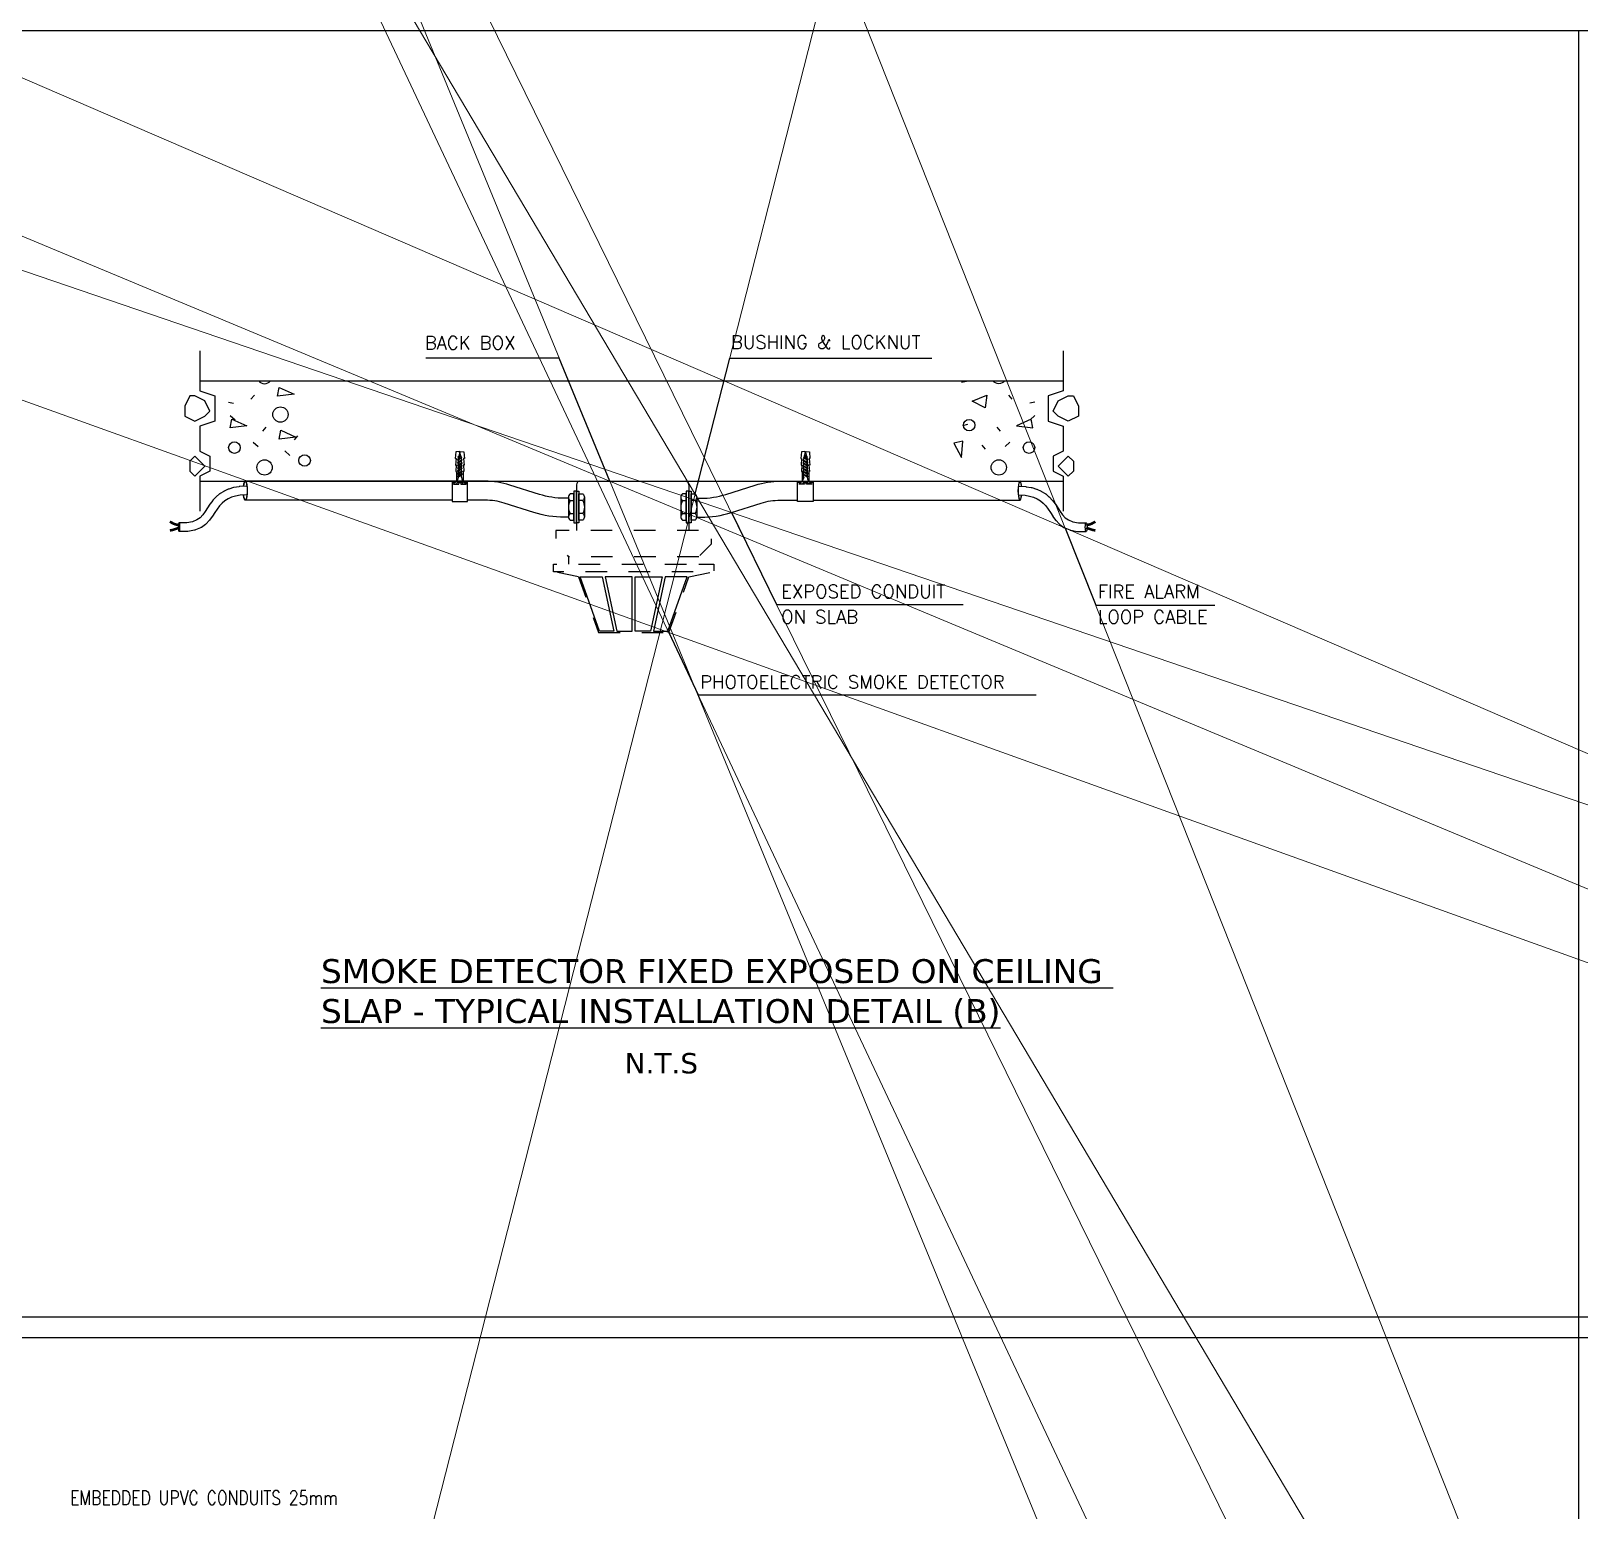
# Model space of a CAD drawing. Extents: x -15 to 256, y 0 to 403.
# Drawn here: x 228.82 to 236, y 384.5 to 391.35 of the extents above; entities that cross this region are included whole.
import ezdxf
from ezdxf.enums import TextEntityAlignment as Align

# ---------------------------------------------------------------- set-up
doc = ezdxf.new("R2010")
doc.units = 0
doc.header["$LTSCALE"] = 0.15
doc.linetypes.add('DASHED', pattern=[0.75, 0.5, -0.25])
doc.layers.get('0').update_dxf_attribs({"color": 252})
for name, color, linetype in [('00-BT-FAS-TEXT', 2, 'Continuous'), ('00-E-FAS-TEXT LINE', 10, 'Continuous'), ('5 1 1- SECTIONAL ELEVATIONS$0$wall sections$0$DIM', 1, 'Continuous'), ('A-IW-SHE101$0$A-ANNO-TEXT', 2, 'Continuous'), ('E-ANNO-LARO', 1, 'Continuous'), ('E-ANNO-T080', 61, 'Continuous'), ('E-ANNO-T140', 133, 'Continuous'), ('e-anno-t175', 214, 'Continuous'), ('E-ANNO-VIEW', 240, 'Continuous'), ('E-DETL-LID1', 1, 'DASHED'), ('E-DETL-LID3', 3, 'DASHED'), ('E-DETL-LID4', 131, 'DASHED'), ('E-DETL-LID6', 214, 'DASHED'), ('E-DETL-LIN1', 1, 'Continuous'), ('E-DETL-LIN2', 2, 'Continuous'), ('E-DETL-LIN3', 3, 'Continuous'), ('E-DETL-LIN9', 9, 'Continuous'), ('ST-SHEET$0$CADR-BLU', 5, 'Continuous')]:
    doc.layers.add(name, color=color, linetype=linetype)
doc.layers.add('S-ANNO-DIMS', color=1, linetype='Continuous', lineweight=18)
doc.styles.add('E140', font='verdana.ttf', dxfattribs={"height": 285})
doc.styles.add('E175', font='verdana.ttf', dxfattribs={"height": 335})
doc.styles.add('E80', font='simplex.shx', dxfattribs={"height": 200})
doc.styles.add('LE80', font='SIMPLEX.shx', dxfattribs={"height": 200})
doc.styles.add('ROMANS', font='ROMANS.shx', dxfattribs={"width": 0.8})
doc.dimstyles.new('DIM25', dxfattribs={"dimscale": 100, "dimtxt": 2, "dimasz": 0.01, "dimexe": 1, "dimexo": 2, "dimgap": 1, "dimtad": 1, "dimdec": 0, "dimlfac": 0.25, "dimzin": 0, "dimdsep": 46, "dimtxsty": 'LE80', "dimblk1": 'TICK', "dimblk2": 'TICK', "dimsah": 1, "dimcen": 0, "dimdle": 3, "dimclrd": 1, "dimclre": 1, "dimclrt": 51, "dimadec": 0, "dimazin": 0, "dimtfac": 1, "dimtdec": 0, "dimtmove": 0, "dimatfit": 1, "dimldrblk": 'TICK', "dimfxl": 1, "dimtolj": 1, "dimtzin": 0, "dimarcsym": 0})

# ---------------------------------------------------------------- blocks, each defined once
blk = doc.blocks.new('A$C71867FA0')
at = {"layer": 'E-DETL-LID3', "flags": 128}
blk.add_lwpolyline([(58.03571426906274, -30.17857141924378), (71.42857144516984, -30.17857141924378), (71.42857144516984, -36.87499995741382), (-71.4285714119178, -36.87499995741382), (-71.4285714119178, -30.17857141924378), (-58.03571430232114, -30.17857141924378), (58.03571426906274, -30.17857141924378), (58.03571426906274, -23.48214284781716), (69.41964286044185, -12.09821425643895), (69.41964286044185, 0), (-69.41964286044094, 0), (-69.41964286044094, -12.09821425643895), (-58.03571430232114, -23.48214284781716), (-58.03571430232114, -30.17857141924378)], dxfattribs=at)
at = {"layer": 'E-DETL-LID3'}
for points in [[(58.03571426906274, -23.48214284781716), (-58.03571430232114, -23.48214284781716)], [(-49.10714287375595, -41.33928570495391), (-71.4285714119178, -36.87499995741382)], [(-49.10714287375595, -41.33928570495391), (-31.24962470768514, -91.02254648656526), (31.25037529228575, -91.02254648656526), (49.10714284049027, -41.33928570495391)], [(49.10714284049027, -41.33928570495391), (71.42857144516984, -36.87499995741382)]]:
    blk.add_lwpolyline(points, dxfattribs=at)
blk = doc.blocks.new('A$C6C316B31')
at = {"layer": 'E-DETL-LIN2'}
for p, q in [((-8.177482561934994, 8.333153109953855), (-3.165643108441145, 8.333303622384847)), ((-8.17711524142851, -8.333513552701334), (-3.165275787926475, -8.333363040269433))]:
    blk.add_line(p, q, dxfattribs=at)
at = {"layer": 'E-DETL-LIN2', "linetype": 'Continuous'}
blk.add_lwpolyline([(-0.0004513715466600843, 20.14919906862633), (-3.165903520144639, 20.14912930449646), (-3.165000777049499, -20.14926883275621), (0.000451371547569579, -20.14919906862542)], close=True, dxfattribs=at)
at = {"layer": 'E-DETL-LIN2'}
for points in [[(-10.08787110858975, 12.49977767414384), (-10.08732012782184, -12.50022231983803)], [(-8.176931581167992, -16.66684688403529), (-3.165092127666867, -16.66669637160521), (-3.165826768694387, 16.66663695371244), (-8.177666222196422, 16.66648644128236)]]:
    blk.add_lwpolyline(points, dxfattribs=at)
for centre, radius, start, end in [((-4.588635187225009, 12.49989887307311), 5.499235922677675, 130.7410769778964, 229.2614485324433), ((9.043902992468247, 0.0001993206687984639), 19.13149861524057, 154.1789398344054, 205.823585675703), ((-4.588084206458916, -12.50010112090968), 5.499235922677675, 130.7410769778964, 229.2614485324433)]:
    blk.add_arc(centre, radius, start, end, dxfattribs=at)
blk = doc.blocks.new('SCRO')
at = {"layer": 'E-DETL-LID4'}
for p, q in [((2.004664853087434, 0.821087427342718), (3.623975155783683, -1.637345612332865)), ((3.786111679495207, 1.549345350585099), (3.637164285816652, 0.9292986149011995)), ((3.786111679495207, 1.549345350585099), (5.829474222864064, -1.945690986955015)), ((5.753306267957214, 1.249999999992724), (5.829474222864064, 1.945690986947739)), ((5.829474222864064, 1.945690986947739), (8.03497328994763, -1.945690986954105)), ((8.03497328994763, 1.945690986947739), (7.958805335041234, 1.250000000000909)), ((8.03497328994763, 1.945690986947739), (10.24047235703574, -1.945690986947739)), ((10.24047235703574, 1.945690986947739), (10.1643044021248, 1.25)), ((10.24047235703574, 1.945690986947739), (12.44597142411931, -1.945690986955015)), ((12.44597142411931, 1.945690986955015), (12.36980346920154, 1.25)), ((12.44597142411931, 1.945690986955015), (14.65147049120014, -1.945690986954105)), ((14.65147049120424, 1.945690986947739), (14.57530253628966, 1.249999999992724)), ((14.65147049120424, 1.945690986947739), (16.85696955828416, -1.945690986955015)), ((16.85696955834965, 1.945674784445146), (16.78080160343143, 1.249983797497407)), ((16.85696955834965, 1.945674784445146), (19.06246862543003, -1.945707189451241))]:
    blk.add_line(p, q, dxfattribs=at)
at = {"layer": 'E-DETL-LID4', "linetype": 'Continuous'}
for p, q in [((23.61790627242453, 0.5131854717556052), (23.61790627242499, 1.61785813386814)), ((23.61790627242544, -0.5131854717556052), (23.61790627242135, -1.617858133875416))]:
    blk.add_line(p, q, dxfattribs=at)
for points in [[(17.17664616881984, 1.249979449850798), (4.892351375939143, 1.25), (-9.094947017729282e-13, 0), (2.792308577107178, -0.7134372519867611)], [(19.57581255350578, 1.249975436330715), (17.44902306818676, 1.249978994194862)], [(24.67175159393719, -5.000000000007276), (24.99999999999545, -5.000000000007276), (24.99999999999545, -0.8231618529889602), (23.61790627242544, -0.5131854717556052), (23.61790627242453, 0.5131854717556052), (24.99999999999955, 0.8231618529825937), (24.99999999999545, 5), (24.67175159393764, 5.000000000000909)], [(4.066206698221777, -1.038919321654248), (4.892351375939597, -1.25), (5.092416313894319, -1.250000000000909)], [(6.343583484128885, -1.25), (7.297915380982431, -1.249999999999091)], [(8.54908255121245, -1.25), (9.503414448065996, -1.25)], [(10.75458161829692, -1.250000000007276), (11.70891351515093, -1.250000000007276)], [(12.96008068538504, -1.250000000007276), (13.91441258223449, -1.250000000006366)], [(15.1655797524686, -1.25), (16.11991164931487, -1.250000000007276)], [(17.37107881954898, -1.25), (18.32540327130801, -1.250000000007276)]]:
    blk.add_lwpolyline(points, dxfattribs=at)
at = {"layer": 'E-DETL-LID4'}
for points in [[(2.792308577107178, -0.7134372519867611), (3.623975155783683, -1.637345612332865), (4.066206698221777, -1.038919321654248), (2.004664853087434, 0.821087427342718)], [(5.092416313894319, -1.250000000000909), (5.829474222864064, -1.945690986955015), (6.343583484128885, -1.25), (3.786111679495207, 1.549345350585099)], [(7.297915380982431, -1.249999999999091), (8.03497328994763, -1.945690986954105), (8.54908255121245, -1.25), (5.829474222864064, 1.945690986947739)], [(9.503414448065996, -1.25), (10.24047235703574, -1.945690986947739), (10.75458161829692, -1.250000000007276), (8.03497328994763, 1.945690986947739)], [(11.70891351515093, -1.250000000007276), (12.44597142411931, -1.945690986955015), (12.96008068538504, -1.250000000007276), (10.24047235703574, 1.945690986947739)], [(13.91441258223449, -1.250000000006366), (14.65147049120014, -1.945690986954105), (15.1655797524686, -1.25), (12.44597142411931, 1.945690986955015)], [(16.11991164931487, -1.250000000007276), (16.85696955828416, -1.945690986955015), (17.37107881954898, -1.25), (14.65147049120424, 1.945690986947739)], [(18.32541071646074, -1.250016202502593), (19.06246862543003, -1.945707189451241), (19.57657788669485, -1.250016202502593), (16.85696955834965, 1.945674784445146)]]:
    blk.add_lwpolyline(points, close=True, dxfattribs=at)
at = {"layer": 'E-DETL-LID4', "linetype": 'Continuous'}
for points in [[(19.57581255351761, 1.249975436330715, 0.2592668144655841), (24.6718250579388, 4.999984515502547, 3.306262617242921)], [(19.57657788669485, -1.250016202502593, -0.2592344396536596), (24.67175159393719, -5.000000000007276, -3.306262617242921)]]:
    blk.add_lwpolyline(points, format="xyb", dxfattribs=at)
for centre, start, end in [((25.64766208019046, 0.3777601261544987), 105.8003879676135, 148.5767715327205), ((25.64766208019091, -0.3777601261544987), 211.4232284672796, 254.1996120328304)]:
    blk.add_arc(centre, 2.378602889906357, start, end, dxfattribs=at)
blk = doc.blocks.new('TICK')
at = {"layer": 'S-ANNO-DIMS', "color": 51}
blk.add_line((-70.71067811865942, -70.71067811865942), (70.71067811865214, 70.71067811865214), dxfattribs=at)
at = {"layer": 'S-ANNO-DIMS'}
blk.add_line((-107.1268145781942, 0), (107.1271981630707, 0), dxfattribs=at)

msp = doc.modelspace()

# ---------------------------------------------------------------- linework, layer by layer
msp.add_lwpolyline([(255.5823836677621, 391.3544479757414), (221.2162780909766, 391.3544479757415), (221.2162780909766, 364.8477069386666), (255.5823836677621, 364.8477069386666)], close=True)
msp.add_lwpolyline([(235.9974677109591, 377.1281708573413), (235.9974677109591, 391.3544479757415)])
msp.add_lwpolyline([(235.9974677109591, 377.1281708573413), (235.9974677109591, 391.3544479757415)])
msp.add_lwpolyline([(235.9974677109591, 377.1281708573413), (235.9974677109591, 391.3544479757415)])
msp.add_lwpolyline([(235.9974677109591, 377.1281708573413), (235.9974677109591, 391.3544479757415)])
at = {"layer": '00-E-FAS-TEXT LINE'}
for points in [[(231.3674211328607, 388.8233074237472), (231.469504332736, 388.8233074237472), (231.5236347514192, 388.5714325616363), (231.4579518237808, 388.5714325616363)], [(231.4835781794716, 388.8233074237472), (231.5377085981547, 388.5714325616363), (231.6089847817203, 388.5714325616363), (231.6089847817203, 388.8233074237472)], [(231.6227444607755, 388.8233074237472), (231.7481549035224, 388.8233074237472), (231.6940244848392, 388.5714325616363), (231.6227444607755, 388.5714325616363)], [(231.762228750258, 388.8233074237472), (231.7080983315749, 388.5714325616363), (231.7737812592131, 388.5714325616363), (231.8643081447919, 388.8233074237472)]]:
    msp.add_lwpolyline(points, close=True, dxfattribs=at)
at = {"layer": 'A-IW-SHE101$0$A-ANNO-TEXT', "color": 1, "extrusion": (0, 0, -1)}
msp.add_ellipse((229.5081908230605, 389.0535309325176, 3.90841109613245e-09), major_axis=(-8.671571571855658e-15, 0.02018086261495943), ratio=0.2121670040200524, dxfattribs=at)
at = {"layer": 'A-IW-SHE101$0$A-ANNO-TEXT', "color": 1}
msp.add_ellipse((233.7140332316893, 389.0535309325176, 3.90841109613245e-09), major_axis=(8.671571571855658e-15, 0.02018086261495943), ratio=0.2121670040200524, dxfattribs=at)
at = {"layer": 'E-ANNO-VIEW'}
for points in [[(235.9974677109591, 377.1281708573413), (235.9974677109591, 391.3544479757414)], [(235.9974677109591, 377.1281708573413), (235.9974677109591, 391.3544479757414)], [(235.9974677109591, 377.1281708573413), (235.9974677109591, 391.3544479757414)], [(235.9974677109591, 377.1281708573413), (235.9974677109591, 391.3544479757414)], [(228.0210400046855, 385.3912585439301), (244.8429756750166, 385.3912585439301)], [(228.0210400046855, 385.2964887023886), (244.8429756750166, 385.2964887023886)]]:
    msp.add_lwpolyline(points, dxfattribs=at)
at = {"layer": 'E-DETL-LID1', "color": 1, "const_width": 0.01191811721793405}
for points in [[(229.5080834970591, 389.0502448607645), (229.4794615888896, 389.0408738205405), (229.4657187582081, 389.0378463327083)], [(233.7141405576906, 389.0502448607645), (233.74276246586, 389.0408738205405), (233.7565052965415, 389.0378463327083)]]:
    msp.add_lwpolyline(points, dxfattribs=at)
at = {"layer": 'E-DETL-LID4', "color": 5, "const_width": 0.01191811721793405}
for points in [[(229.5083239195069, 389.0634604559455), (229.5018481357173, 389.0643579205456), (229.496699526988, 389.0651887022441), (229.4923788193888, 389.0661339122527), (229.4883867389887, 389.0673746617838), (229.4842240118574, 389.0690920620492), (229.4793913640645, 389.0714672242609), (229.4733895216796, 389.0746812596311), (229.465719210772, 389.0789152793715)], [(233.7139001352428, 389.0634604559455), (233.7203759190322, 389.0643579205456), (233.7255245277615, 389.0651887022441), (233.7298452353609, 389.0661339122527), (233.7338373157611, 389.0673746617838), (233.7380000428923, 389.0690920620492), (233.742832690685, 389.0714672242609), (233.74883453307, 389.0746812596311), (233.7565048439776, 389.0789152793715)]]:
    msp.add_lwpolyline(points, dxfattribs=at)
at = {"layer": 'E-DETL-LID6', "elevation": -1.849763946856978e-08}
for points in [[(230.8099755154492, 389.3989440284801), (230.8069980247974, 389.4043926563739), (230.7910951375643, 389.4027210841342), (230.7889404422515, 389.3712528313518), (230.7923188942142, 389.3725855800725), (230.7901641989012, 389.3411173272903), (230.7935426508639, 389.3424500760109), (230.7913879555511, 389.3109818232286), (230.7947116103353, 389.3122929552828), (230.7947111053718, 389.2664688840086)], [(230.809973435323, 389.3989440284877), (230.8129509660023, 389.4043926345075), (230.8288538409551, 389.4027209454387), (230.8310083050891, 389.3712526768279), (230.8276298629174, 389.372585450368), (230.8297843270514, 389.3411171817574), (230.8264058848799, 389.3424499552975), (230.8285603490139, 389.3109816866868), (230.8252367038619, 389.3122928431578), (230.8252368721832, 389.2664687718811)], [(232.4122506194267, 389.3989440284877), (232.4092730887473, 389.4043926345075), (232.3933702137947, 389.4027209454387), (232.3912157496605, 389.3712526768279), (232.3945941918323, 389.372585450368), (232.3924397276982, 389.3411171817574), (232.3958181698698, 389.3424499552975), (232.3936637057357, 389.3109816866868), (232.3969873508877, 389.3122928431578), (232.3969871825663, 389.2664687718811)], [(232.4122485393006, 389.3989440284801), (232.4152260299522, 389.4043926563739), (232.4311289171854, 389.4027210841342), (232.4332836124981, 389.3712528313518), (232.4299051605354, 389.3725855800725), (232.4320598558483, 389.3411173272903), (232.4286814038857, 389.3424500760109), (232.4308360991984, 389.3109818232286), (232.4275124444143, 389.3122929552828), (232.4275129493779, 389.2664688840086)]]:
    msp.add_lwpolyline(points, dxfattribs=at)
at = {"layer": 'E-DETL-LID6'}
for points in [[(230.7951458334487, 389.2664695764099), (230.7741716811589, 389.2664698744596), (230.77417174616, 389.260657675067), (230.7896620697265, 389.2606574374471)], [(230.7741727392804, 389.26065648448), (230.7741727392804, 389.1718559322304), (230.8462002562761, 389.1718560660756), (230.8462002562761, 389.2606566183252)], [(230.8302839315046, 389.2606569898097), (230.8462002562761, 389.2606566183252), (230.8462001912748, 389.2664688177176), (230.8248002958789, 389.2664692496291)], [(232.391940123245, 389.2606569898097), (232.3760237984736, 389.2606566183252), (232.3760238634748, 389.2664688177176), (232.3974237588708, 389.2664692496291)], [(232.4480513154694, 389.26065648448), (232.4480513154694, 389.1718559322304), (232.3760237984736, 389.1718560660756), (232.3760237984736, 389.2606566183252)], [(232.4270782213011, 389.2664695764099), (232.4480523735907, 389.2664698744596), (232.4480523085896, 389.260657675067), (232.4325619850231, 389.2606574374471)]]:
    msp.add_lwpolyline(points, dxfattribs=at)
at = {"layer": 'E-DETL-LIN1'}
for p, q in [((231.3506973608114, 389.2501929010575), (231.3506973608114, 389.0386059844748)), ((231.3669732774719, 389.2664688177176), (231.8552507772781, 389.2664688177176)), ((231.8715266939382, 389.2501929010575), (231.8715266939382, 389.0386059844748))]:
    msp.add_line(p, q, dxfattribs=at)
for centre, start, end in [((231.3669732774719, 389.2501929010575), 90, 180), ((231.8552507772781, 389.2501929010575), 0, 90)]:
    msp.add_arc(centre, 0.01627591666020239, start, end, dxfattribs=at)
at = {"layer": 'E-DETL-LIN2'}
for points in [[(229.8227504036638, 389.2431224946517), (229.7886234064678, 389.2413677594255, 0.02835854469831007), (229.7863493872872, 389.2411210347045), (229.7627529413416, 389.2371973228603, 0.03134392431530216), (229.7602903287383, 389.236627354859), (229.7390826200509, 389.2302961393905, 0.03336282895758486), (229.7365618867421, 389.2293564920702), (229.7175547233846, 389.2207882037452, 0.03392393326415467), (229.7151429859772, 389.2194976738959), (229.6981481760207, 389.2088627434821, 0.03282315493036002), (229.6960014160988, 389.2073146098668), (229.6808307676147, 389.1947834681323, 0.03025374581229031), (229.6790469601154, 389.1931187078289), (229.6655122811752, 389.1788617855413, 0.02669698288345897), (229.6641150165485, 389.1772230683366), (229.6520281152238, 389.1614107962639, 0.01995274325621252), (229.6511021591599, 389.1600936940368), (229.6400935391181, 389.1430261027692, 0.002694950772707029), (229.6399766100674, 389.1428426545875), (229.629301935644, 389.1258944697458), (229.6181821828967, 389.1105535576958), (229.6056220170293, 389.0974464701124), (229.5903572045965, 389.0867483489329), (229.5705597364187, 389.0786373264919), (229.5441283580234, 389.073858764693), (229.5079596485568, 389.0736516029728)], [(233.399473651086, 389.2431224946517), (233.4336006482821, 389.2413677594255, -0.02835854469831007), (233.4358746674625, 389.2411210347045), (233.4594711134081, 389.2371973228603, -0.03134392431530216), (233.4619337260116, 389.236627354859), (233.4831414346988, 389.2302961393905, -0.03336282895758486), (233.4856621680075, 389.2293564920702), (233.5046693313652, 389.2207882037452, -0.03392393326415467), (233.5070810687725, 389.2194976738959), (233.524075878729, 389.2088627434821, -0.03282315493036002), (233.526222638651, 389.2073146098668), (233.5413932871349, 389.1947834681323, -0.03025374581229031), (233.5431770946343, 389.1931187078289), (233.5567117735745, 389.1788617855413, -0.02669698288345897), (233.5581090382011, 389.1772230683366), (233.5701959395259, 389.1614107962639, -0.01995274325621252), (233.5711218955898, 389.1600936940368), (233.5821305156315, 389.1430261027692, -0.002694950772707029), (233.5822474446822, 389.1428426545875), (233.5929221191057, 389.1258944697458), (233.604041871853, 389.1105535576958), (233.6166020377204, 389.0974464701124), (233.631866850153, 389.0867483489329), (233.6516643183308, 389.0786373264919), (233.6780956967263, 389.073858764693), (233.7142644061928, 389.0736516029728)], [(229.8228420638115, 389.2027716936489), (229.7918399957824, 389.2011776354158), (229.7706227459459, 389.1976495458604), (229.751920211838, 389.1920662093957), (229.7353917299024, 389.1846152922791), (229.7206832077548, 389.1754110640513), (229.7074773849232, 389.1645028924068), (229.6955266106786, 389.1519143958168), (229.6845838299598, 389.1375988800937), (229.6740708565936, 389.121299731632), (229.6631037740248, 389.1038872902615, -0.01628439600471119), (229.6623675534293, 389.1027986829571), (229.6500500497064, 389.0858053427648, -0.03423535560851692), (229.6482809753473, 389.0836863815265), (229.6333950022567, 389.068152211427, -0.0488930703504688), (229.6304064402702, 389.0655886759413), (229.6116759794602, 389.0524617056378, -0.05566891523025012), (229.6077446227668, 389.0503136720629), (229.5838936558862, 389.0405419312589, -0.05254355449943235), (229.5798330875411, 389.0393573534249), (229.5495855962381, 389.0338888718236, -0.04330996355875571), (229.5461108571373, 389.0335672625978), (229.5081908230605, 389.0333500699026)], [(233.3993819909381, 389.2027716936489), (233.4303840589673, 389.2011776354158), (233.4516013088038, 389.1976495458604), (233.4703038429116, 389.1920662093957), (233.4868323248473, 389.1846152922791), (233.5015408469949, 389.1754110640513), (233.5147466698263, 389.1645028924068), (233.5266974440711, 389.1519143958168), (233.5376402247899, 389.1375988800937), (233.5481531981561, 389.121299731632), (233.5591202807247, 389.1038872902615, 0.01628439600471119), (233.5598565013202, 389.1027986829571), (233.5721740050431, 389.0858053427648, 0.03423535560851692), (233.5739430794024, 389.0836863815265), (233.5888290524931, 389.068152211427, 0.0488930703504688), (233.5918176144795, 389.0655886759413), (233.6105480752894, 389.0524617056378, 0.05566891523025012), (233.6144794319827, 389.0503136720629), (233.6383303988635, 389.0405419312589, 0.05254355449943235), (233.6423909672085, 389.0393573534249), (233.6726384585116, 389.0338888718236, 0.04330996355875571), (233.6761131976122, 389.0335672625978), (233.7140332316893, 389.0333500699026)]]:
    msp.add_lwpolyline(points, format="xyb", dxfattribs=at)
at = {"layer": 'E-DETL-LIN3', "elevation": 3.908411096132508e-09}
for points in [[(231.3140516369491, 389.1874854070509), (231.2948816712418, 389.1874851604153, -0.07675155708583353), (231.1795930962346, 389.2052856652601), (231.0424279277692, 389.2486784939806, 0.07675140495097313), (230.9271395839918, 389.2664789988283), (229.8155268303703, 389.2664677023952)], [(231.9081724178005, 389.1874854070509), (231.9273423835079, 389.1874851604153, 0.07675155708583353), (232.042630958515, 389.2052856652601), (232.1797961269804, 389.2486784939806, -0.07675140495097313), (232.2950844707578, 389.2664789988283), (233.4066972243794, 389.2664677023952)], [(231.3140527674018, 389.0996199639631), (231.2948828016945, 389.0996197173276, -0.07675155708583122), (231.1530910109726, 389.1215123069232), (231.0159258425071, 389.1649051356437, 0.07675140495097554), (230.9271406612879, 389.1786135557399), (230.8462002562761, 389.1786125633499)], [(231.908171287348, 389.0996199639631), (231.9273412530552, 389.0996197173276, 0.07675155708583122), (232.069133043777, 389.1215123069232), (232.2062982122424, 389.1649051356437, -0.07675140495097554), (232.2950833934617, 389.1786135557399), (232.3760237984736, 389.1786125633499)]]:
    msp.add_lwpolyline(points, format="xyb", dxfattribs=at)
for points in [[(230.7741727392804, 389.1786116802385), (229.8155279076664, 389.1786022593068)], [(232.4480513154694, 389.1786116802385), (233.4066961470832, 389.1786022593068)]]:
    msp.add_lwpolyline(points, dxfattribs=at)
at = {"layer": 'E-DETL-LIN3', "extrusion": (0, 0, -1)}
msp.add_ellipse((229.8154604090618, 389.2225314768554, 3.90841109613245e-09), major_axis=(3.531622523910609e-15, 0.04393734086222408), ratio=0.2121670040208751, start_param=-1.093549102917913, end_param=4.235199557743605, dxfattribs=at)
at = {"layer": 'E-DETL-LIN3'}
msp.add_ellipse((233.4067636456881, 389.2225314768554, 3.90841109613245e-09), major_axis=(-3.531622523910609e-15, 0.04393734086222408), ratio=0.2121670040208751, start_param=-1.093549102917913, end_param=4.235199557743605, dxfattribs=at)
for points in [[(229.8081133417029, 389.2426110630429, 3.90841109613245e-09), (229.8083107111717, 389.2444099892213, 3.90841109613245e-09), (229.8085345606274, 389.2461429129604, 3.90841109613245e-09), (229.8092413130224, 389.250844519202, 3.90841109613245e-09), (229.809783247994, 389.2536104302835, 3.90841109613245e-09), (229.8109910573248, 389.2583754485419, 3.90841109613245e-09), (229.8116584898449, 389.2603750871487, 3.90841109613245e-09), (229.8127077999609, 389.2627001186206, 3.90841109613245e-09), (229.813071757043, 389.2633676748109, 3.90841109613245e-09), (229.8137856900035, 389.2644320944266, 3.90841109613245e-09), (229.8141362291298, 389.2648271137746, 3.90841109613245e-09), (229.8146449282372, 389.2652467780691, 3.90841109613245e-09), (229.8148241610134, 389.2653555282048, 3.90841109613245e-09), (229.8151433638104, 389.2654929453371, 3.90841109613245e-09), (229.8152823813832, 389.2655233014718, 3.90841109613245e-09), (229.8155512789558, 389.2655345732412, 3.90841109613245e-09), (229.8156841527866, 389.2655160639389, 3.90841109613245e-09), (229.8159878268352, 389.2654109638196, 3.90841109613245e-09), (229.8161584134311, 389.2653222093224, 3.90841109613245e-09), (229.8165337808195, 389.265044876067, 3.90841109613245e-09), (229.8167374109772, 389.2648564627145, 3.90841109613245e-09), (229.8171604294823, 389.2643734417966, 3.90841109613245e-09), (229.8173796856719, 389.264079219317, 3.90841109613245e-09), (229.8180783285488, 389.2629884500469, 3.90841109613245e-09), (229.8185638436473, 389.2620047983755, 3.90841109613245e-09), (229.8194993662296, 389.2596123918054, 3.90841109613245e-09), (229.8199506498449, 389.2582036768755, 3.90841109613245e-09), (229.8207966015336, 389.2550163240176, 3.90841109613245e-09), (229.8211915275058, 389.2532375887559, 3.90841109613245e-09), (229.8220996539221, 389.2483492743292, 3.90841109613245e-09), (229.8225647571294, 389.2450322747886, 3.90841109613245e-09), (229.8232900054556, 389.2379241899279, 3.90841109613245e-09), (229.8235501854504, 389.2341335946533, 3.90841109613245e-09), (229.8238457858673, 389.2263593929454, 3.90841109613245e-09), (229.8238811982886, 389.2223764284004, 3.90841109613245e-09), (229.8237245736983, 389.2145117282657, 3.90841109613245e-09), (229.8235325419355, 389.21063065102, 3.90841109613245e-09), (229.8229356213863, 389.2032571535607, 3.90841109613245e-09), (229.822530725979, 389.1997652913764, 3.90841109613245e-09), (229.821539791861, 389.1934320863408, 3.90841109613245e-09), (229.8209535009019, 389.1905909493975, 3.90841109613245e-09), (229.8198040565582, 389.186347593586, 3.90841109613245e-09), (229.8192674390246, 389.1847635117789, 3.90841109613245e-09), (229.8183222799067, 389.1825720363537, 3.90841109613245e-09), (229.8179222745885, 389.1818144133463, 3.90841109613245e-09), (229.817223372584, 389.1807554501697, 3.90841109613245e-09), (229.8169215116925, 389.1803911589915, 3.90841109613245e-09), (229.8164247211331, 389.1799238318004, 3.90841109613245e-09), (229.8162220063438, 389.179780852559, 3.90841109613245e-09), (229.8158616915607, 389.1795956306283, 3.90841109613245e-09), (229.8157059493884, 389.179551817957, 3.90841109613245e-09), (229.8154142047428, 389.1795239316333, 3.90841109613245e-09), (229.8152744580863, 389.1795381401338, 3.90841109613245e-09), (229.8149526069696, 389.1796415784256, 3.90841109613245e-09), (229.814770362584, 389.1797339514048, 3.90841109613245e-09), (229.8143660390601, 389.1800345352023, 3.90841109613245e-09), (229.8141455811047, 389.1802425223797, 3.90841109613245e-09), (229.8136879594892, 389.180781337082, 3.90841109613245e-09), (229.8134509334458, 389.1811116509886, 3.90841109613245e-09), (229.812722781761, 389.1822993161409, 3.90841109613245e-09), (229.812227747412, 389.1833452469716, 3.90841109613245e-09), (229.8112776658895, 389.1858761281806, 3.90841109613245e-09), (229.8108213874719, 389.1873611132585, 3.90841109613245e-09), (229.8099702233946, 389.1907107271358, 3.90841109613245e-09), (229.8095750976866, 389.1925754488661, 3.90841109613245e-09), (229.8087919192699, 389.1970131385049, 3.90841109613245e-09), (229.8084203266895, 389.1996534760678, 3.90841109613245e-09), (229.8081130957871, 389.2024541322282, 3.90841109613245e-09)], [(233.4141107130468, 389.2426110630429, 3.90841109613245e-09), (233.4139133435782, 389.2444099892213, 3.90841109613245e-09), (233.4136894941223, 389.2461429129604, 3.90841109613245e-09), (233.4129827417273, 389.250844519202, 3.90841109613245e-09), (233.4124408067556, 389.2536104302835, 3.90841109613245e-09), (233.4112329974249, 389.2583754485419, 3.90841109613245e-09), (233.4105655649047, 389.2603750871487, 3.90841109613245e-09), (233.4095162547889, 389.2627001186206, 3.90841109613245e-09), (233.4091522977066, 389.2633676748109, 3.90841109613245e-09), (233.4084383647463, 389.2644320944266, 3.90841109613245e-09), (233.4080878256198, 389.2648271137746, 3.90841109613245e-09), (233.4075791265126, 389.2652467780691, 3.90841109613245e-09), (233.4073998937363, 389.2653555282048, 3.90841109613245e-09), (233.4070806909395, 389.2654929453371, 3.90841109613245e-09), (233.4069416733665, 389.2655233014718, 3.90841109613245e-09), (233.4066727757941, 389.2655345732412, 3.90841109613245e-09), (233.4065399019631, 389.2655160639389, 3.90841109613245e-09), (233.4062362279144, 389.2654109638196, 3.90841109613245e-09), (233.4060656413187, 389.2653222093224, 3.90841109613245e-09), (233.4056902739302, 389.265044876067, 3.90841109613245e-09), (233.4054866437725, 389.2648564627145, 3.90841109613245e-09), (233.4050636252674, 389.2643734417966, 3.90841109613245e-09), (233.4048443690778, 389.264079219317, 3.90841109613245e-09), (233.4041457262009, 389.2629884500469, 3.90841109613245e-09), (233.4036602111023, 389.2620047983755, 3.90841109613245e-09), (233.40272468852, 389.2596123918054, 3.90841109613245e-09), (233.4022734049047, 389.2582036768755, 3.90841109613245e-09), (233.4014274532163, 389.2550163240176, 3.90841109613245e-09), (233.4010325272438, 389.2532375887559, 3.90841109613245e-09), (233.4001244008277, 389.2483492743292, 3.90841109613245e-09), (233.3996592976204, 389.2450322747886, 3.90841109613245e-09), (233.3989340492943, 389.2379241899279, 3.90841109613245e-09), (233.3986738692994, 389.2341335946533, 3.90841109613245e-09), (233.3983782688824, 389.2263593929454, 3.90841109613245e-09), (233.3983428564611, 389.2223764284004, 3.90841109613245e-09), (233.3984994810515, 389.2145117282657, 3.90841109613245e-09), (233.3986915128142, 389.21063065102, 3.90841109613245e-09), (233.3992884333631, 389.2032571535607, 3.90841109613245e-09), (233.3996933287708, 389.1997652913764, 3.90841109613245e-09), (233.4006842628888, 389.1934320863408, 3.90841109613245e-09), (233.4012705538478, 389.1905909493975, 3.90841109613245e-09), (233.4024199981917, 389.186347593586, 3.90841109613245e-09), (233.4029566157252, 389.1847635117789, 3.90841109613245e-09), (233.403901774843, 389.1825720363537, 3.90841109613245e-09), (233.4043017801615, 389.1818144133463, 3.90841109613245e-09), (233.4050006821655, 389.1807554501697, 3.90841109613245e-09), (233.4053025430571, 389.1803911589915, 3.90841109613245e-09), (233.4057993336167, 389.1799238318004, 3.90841109613245e-09), (233.4060020484058, 389.179780852559, 3.90841109613245e-09), (233.4063623631893, 389.1795956306283, 3.90841109613245e-09), (233.406518105361, 389.179551817957, 3.90841109613245e-09), (233.4068098500072, 389.1795239316333, 3.90841109613245e-09), (233.4069495966633, 389.1795381401338, 3.90841109613245e-09), (233.4072714477802, 389.1796415784256, 3.90841109613245e-09), (233.4074536921658, 389.1797339514048, 3.90841109613245e-09), (233.4078580156896, 389.1800345352023, 3.90841109613245e-09), (233.408078473645, 389.1802425223797, 3.90841109613245e-09), (233.4085360952606, 389.180781337082, 3.90841109613245e-09), (233.4087731213038, 389.1811116509886, 3.90841109613245e-09), (233.4095012729889, 389.1822993161409, 3.90841109613245e-09), (233.4099963073377, 389.1833452469716, 3.90841109613245e-09), (233.4109463888603, 389.1858761281806, 3.90841109613245e-09), (233.4114026672778, 389.1873611132585, 3.90841109613245e-09), (233.4122538313552, 389.1907107271358, 3.90841109613245e-09), (233.4126489570631, 389.1925754488661, 3.90841109613245e-09), (233.41343213548, 389.1970131385049, 3.90841109613245e-09), (233.4138037280603, 389.1996534760678, 3.90841109613245e-09), (233.4141109589626, 389.2024541322282, 3.90841109613245e-09)]]:
    msp.add_open_spline(points, degree=3, knots=[5.189636204260358, 5.189636204260358, 5.189636204260358, 5.189636204260358, 5.328800515304013, 5.328800515304013, 5.586265944379916, 5.586265944379916, 5.843731373455818, 5.843731373455818, 5.976819702341897, 5.976819702341897, 6.109908031227975, 6.109908031227975, 6.192099930515968, 6.192099930515968, 6.274291829803961, 6.274291829803961, 6.356483729091955, 6.356483729091955, 6.438675628379948, 6.438675628379948, 6.520867527667941, 6.520867527667941, 6.603059426955935, 6.603059426955935, 6.780308893844676, 6.780308893844676, 6.957558360733418, 6.957558360733418, 7.13480782762216, 7.13480782762216, 7.405729088040957, 7.405729088040957, 7.676650348459754, 7.676650348459754, 7.947571608878551, 7.947571608878551, 8.218492869297348, 8.218492869297348, 8.489414129716145, 8.489414129716145, 8.760335390134943, 8.760335390134943, 8.967601503303902, 8.967601503303902, 9.113740812354756, 9.113740812354756, 9.227782504424738, 9.227782504424738, 9.31614166294134, 9.31614166294134, 9.40450082145794, 9.40450082145794, 9.492859979974542, 9.492859979974542, 9.581219138491143, 9.581219138491143, 9.669578297007744, 9.669578297007744, 9.757937455524345, 9.757937455524345, 9.939202856759966, 9.939202856759966, 10.12046825799559, 10.12046825799559, 10.30173365923121, 10.30173365923121, 10.51838486492467, 10.51838486492467, 10.51838486492467, 10.51838486492467], dxfattribs=at)
at = {"layer": 'E-DETL-LIN9', "color": 8}
for p, q in [((229.6049219642698, 389.7314950076627), (233.6077678792401, 389.7314950076627)), ((229.6049219642698, 389.2664688177176), (233.6077678792401, 389.2664688177176))]:
    msp.add_line(p, q, dxfattribs=at)
at = {"layer": 'E-DETL-LIN9', "color": 8, "flags": 128}
for points in [[(229.6049219642698, 389.8710028647502), (229.6049219642698, 389.6849923886335), (229.6746758928135, 389.661741079119), (229.6746758928135, 389.5454845315461), (229.6049219642698, 389.522233222378), (229.6049219642698, 389.4059766744587), (229.6514245836454, 389.3827253649441), (229.6514245836454, 389.3129714364003), (229.6049219642698, 389.2897201268858), (229.6049219642698, 389.1269609602838)], [(233.6077678792401, 389.8710028647502), (233.6077678792401, 389.6849923886335), (233.5380139506964, 389.661741079119), (233.5380139506964, 389.5454845315461), (233.6077678792401, 389.522233222378), (233.6077678792401, 389.4059766744587), (233.5612652605575, 389.3827253649441), (233.5612652605575, 389.3129714364003), (233.6077678792401, 389.2897201268858), (233.6077678792401, 389.1269609602838)], [(233.1594826321179, 389.7296349029431), (233.136231322257, 389.7240545887844)], [(229.8416202952945, 389.6473252674555), (229.8574311855842, 389.6654612885582)], [(229.9647939235291, 389.6603314970172), (229.9726993688472, 389.7012538018876), (230.0415232448579, 389.6696320206152), (229.9647939235291, 389.6603314970172)], [(233.185989124632, 389.6370946913245), (233.2524878701763, 389.6659263149979), (233.2459775031379, 389.6064029622387), (233.185989124632, 389.6370946913245)], [(233.371069548562, 389.6473252674555), (233.3552586579258, 389.6654612885582)], [(229.7374544285721, 389.6333744815389), (229.7607057380868, 389.6277941673802)], [(233.4752354152842, 389.6333744815389), (233.4519841054232, 389.6277941673802)], [(229.7458248999836, 389.5133977245269), (229.7537303453017, 389.5543200293972), (229.8225542213124, 389.5226982481248), (229.7458248999836, 389.5133977245269)], [(229.7459417439778, 389.5718741808284), (229.7682630006129, 389.5504829760334)], [(229.8964933857349, 389.498981912517), (229.9123042763714, 389.5171179339661)], [(229.9727323135346, 389.461805076182), (229.9806377588528, 389.5027273810525), (230.0494616348635, 389.4711055997799), (229.9727323135346, 389.461805076182)], [(233.164249737738, 389.5290917712384), (233.1409984278768, 389.5235114570796)], [(233.3161964581214, 389.498981912517), (233.3003855674851, 389.5171179339661)], [(233.4668649435264, 389.5133977245269), (233.4589594985547, 389.5543200293972), (233.3901356221977, 389.5226982481248), (233.4668649435264, 389.5133977245269)], [(233.476282311465, 389.5718741808284), (233.453961054137, 389.5504829760334)], [(229.8523158978654, 389.4482940579554), (229.8746371548467, 389.4269028531603)], [(230.0435151216708, 389.4583407726683), (230.059326012307, 389.4764767941173)], [(233.1413466106689, 389.4524792934878), (233.1008893318918, 389.4431787698898), (233.1353012700702, 389.375749972159), (233.1413466106689, 389.4524792934878)], [(233.2473725817644, 389.4152771984031), (233.2315616914745, 389.4334132198521)], [(233.3603739463377, 389.4482940579554), (233.3380526890097, 389.4269028531603)], [(229.999337633801, 389.4076529181066), (230.0216588907825, 389.3862617133117)]]:
    msp.add_lwpolyline(points, dxfattribs=at)
for points in [[(229.5584193455871, 389.661741079119), (229.5351680357262, 389.6152384604363), (229.5351680357262, 389.5687358410606), (229.5816706547552, 389.5454845315461), (229.6281732741308, 389.5687358410606), (229.6514245836454, 389.5919871505753), (229.6281732741308, 389.6384897696044), (229.5816706547552, 389.661741079119)], [(233.6542704986157, 389.661741079119), (233.6775218081303, 389.6152384604363), (233.6775218081303, 389.5687358410606), (233.6310191887548, 389.5454845315461), (233.5845165700721, 389.5687358410606), (233.5612652605575, 389.5919871505753), (233.5845165700721, 389.6384897696044), (233.6310191887548, 389.661741079119)], [(229.5816706547552, 389.3827253649441), (229.5584193455871, 389.359474055776), (229.5584193455871, 389.3129714364003), (229.5816706547552, 389.2897201268858), (229.6049219642698, 389.3129714364003), (229.6281732741308, 389.3362227459149), (229.6049219642698, 389.359474055776)], [(233.6310191887548, 389.3827253649441), (233.6542704986157, 389.359474055776), (233.6542704986157, 389.3129714364003), (233.6310191887548, 389.2897201268858), (233.6077678792401, 389.3129714364003), (233.5845165700721, 389.3362227459149), (233.6077678792401, 389.359474055776)]]:
    msp.add_lwpolyline(points, close=True, dxfattribs=at)
at = {"layer": 'E-DETL-LIN9', "color": 8}
for centre, radius in [((229.9783749083977, 389.5757056643367), 0.03541533953544335), ((233.1711084701586, 389.5265360087647), 0.02670562453029068), ((229.7648911572493, 389.4223701423889), 0.02670562453029068), ((233.4487291057072, 389.4223701423889), 0.02670562453029068), ((229.9048640404298, 389.3302949565172), 0.03541533953544335), ((230.0902161626913, 389.3623461461315), 0.02670562453029068), ((233.3087562225266, 389.3302949565172), 0.03541533953544335)]:
    msp.add_circle(centre, radius, dxfattribs=at)
msp.add_arc((229.9048640404298, 389.7539338161915), 0.03541533953544335, 219.0700999993356, 320.9298972242136, dxfattribs=at)
at = {"layer": 'E-DETL-LIN9', "color": 8, "extrusion": (0, 0, -1)}
msp.add_arc((-233.3087562225266, 389.7539338161915), 0.03541533953544335, 219.0700999993356, 320.9298972242136, dxfattribs=at)

# ---------------------------------------------------------------- block references
at = {"layer": '5 1 1- SECTIONAL ELEVATIONS$0$wall sections$0$DIM', "color": 8, "lineweight": 0, "extrusion": (0, 0, -1)}
for p, xscale, yscale, zscale, rotation in [((-230.8099735135871, 389.3994589222215), -0.005858960143166109, 0.005858960143179439, -0.005858960143166109, 90.00021045903803), ((-232.4122505411626, 389.3994589222215), 0.005858960143166109, 0.005858960143166109, -0.005858960143122085, 269.9997895409619)]:
    msp.add_blockref('SCRO', p, dxfattribs=dict(at, xscale=xscale, yscale=yscale, zscale=zscale, rotation=rotation))
at = {"layer": 'E-DETL-LIN2'}
for p, xscale, yscale, zscale, rotation in [((231.3506959834044, 389.1467980401873), 0.003632555270559357, 0.003632555270559357, 0.003632555270559357, 359.9995790817063), ((231.3506981872558, 389.1467980401873), -0.003632555270559357, 0.003632555270573288, 0.00363255527057292, 0.0004209182936598665), ((231.8715258674939, 389.1467980401873), 0.003632555270559357, 0.003632555270559357, 0.003632555270559357, 359.9995790817063), ((231.8715280713453, 389.1467980401873), -0.003632555270559357, 0.003632555270573288, 0.00363255527057292, 0.0004209182936598665)]:
    msp.add_blockref('A$C6C316B31', p, dxfattribs=dict(at, xscale=xscale, yscale=yscale, zscale=zscale, rotation=rotation))
at = {"layer": 'ST-SHEET$0$CADR-BLU', "xscale": 0.00520808613540193, "yscale": 0.00520808613540193, "zscale": 0.00520808613540193}
msp.add_blockref('A$C71867FA0', (231.6158646213346, 389.0386059844748), dxfattribs=at)

# ---------------------------------------------------------------- texts
at = {"layer": '00-BT-FAS-TEXT', "insert": (229.0029461633171, 384.5855100560634), "char_height": 0.06618412243963759, "width": 2.763848953079266, "attachment_point": 1, "rotation": 1.6150829396040671e-06, "line_spacing_factor": 0.9591494770901946, "style": 'ROMANS'}
msp.add_mtext('EMBEDDED UPVC CONDUITS 25mm', dxfattribs=at)
at = {"layer": 'E-ANNO-T080', "style": 'E80'}
for s, p in [('BACK BOX ', (230.6476914402873, 389.8594401779401)), ('BUSHING & LOCKNUT', (232.0669400639341, 389.8627108189781)), ('EXPOSED CONDUIT', (232.2996916574167, 388.7062910411482, 4.559812945487921e-09)), ('ON SLAB', (232.2996922183752, 388.5883076997144, 4.559812945487921e-09)), ('PHOTOELECTRIC SMOKE DETECTOR ', (231.9241953363555, 388.2865345684449))]:
    msp.add_text(s, height=0.06122031325666479, dxfattribs=at).set_placement(p, align=Align.BOTTOM_LEFT)
for s, p in [('FIRE ALARM', (233.767517581788, 388.7249420992209, 1.302803698710781e-09)), ('LOOP CABLE', (233.7675175846611, 388.606900416192, 1.302803698710781e-09))]:
    msp.add_text(s, height=0.06122031325666479, dxfattribs=at).set_placement(p)
at = {"layer": 'E-ANNO-T140', "style": 'E140'}
msp.add_text('N.T.S', height=0.09431237447648358, dxfattribs=at).set_placement((231.574116163903, 386.5204395332277))
at = {"layer": 'e-anno-t175', "style": 'E175'}
for s, p in [('%%USMOKE DETECTOR FIXED EXPOSED ON CEILING ', (230.166092001379, 386.9393780979688)), ('%%USLAP - TYPICAL INSTALLATION DETAIL (B)', (230.166092001379, 386.754068111226))]:
    msp.add_text(s, height=0.110858405086393, dxfattribs=at).set_placement(p)

# ---------------------------------------------------------------- leaders
at = {"layer": 'E-ANNO-LARO'}
for points in [[(231.5059974352541, 389.2664688177176), (231.2710035274979, 389.8377008193714), (230.6518555846653, 389.8376918491373)], [(231.901233451115, 389.2073401915811), (232.0618756842721, 389.8377008193714), (232.9977158950641, 389.8376932683589)], [(232.069133043777, 389.1215123069232, 4.559812945487921e-09), (232.2784715347358, 388.6950040892456, 4.559812945487921e-09), (233.1441648634645, 388.6950036676013, 4.559812945487921e-09)], [(233.6164718066404, 389.0486046484058, 1.302803698710781e-09), (233.7579458622172, 388.6921081195939, 1.302803698710781e-09), (234.3106286684393, 388.6921076979496, 1.302803698710781e-09)], [(231.7786192676203, 388.5645527221091), (231.9146959292709, 388.2757130087189), (233.4818112010955, 388.2757130087189)]]:
    msp.add_leader(points, dimstyle='DIM25', override={"dimasz": 4, "dimexe": 1.5, "dimgap": 0.9, "dimtad": 0, "dimdec": 2, "dimtxsty": 'E80', "dimclrd": 256, "dimclre": 256, "dimclrt": 256}, dxfattribs=at)

doc.saveas('drawing.dxf')
